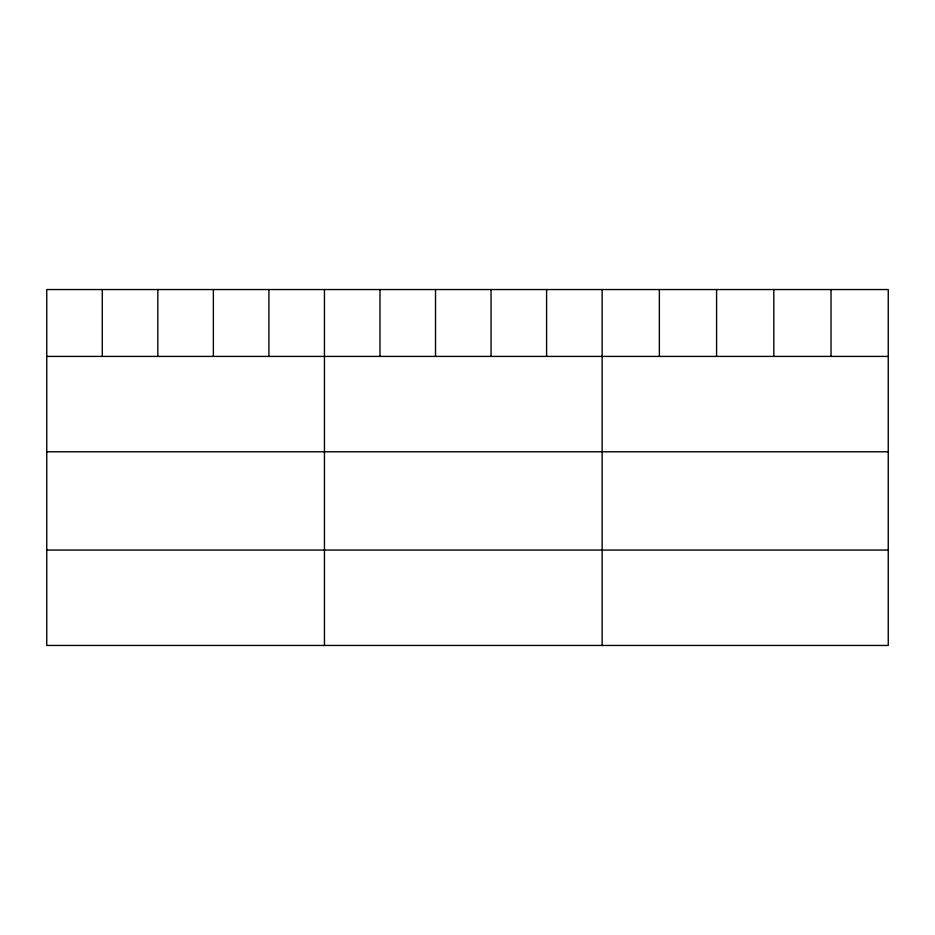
<?xml version="1.0" encoding="UTF-8"?>
<svg xmlns="http://www.w3.org/2000/svg" width="935" height="935" viewBox="0 0 935 935"><rect width="100%" height="100%" fill="white"/><g stroke="black" fill="none" stroke-linecap="round" stroke-linejoin="round"><path stroke-width="1.4" d="M888.25 356.41L888.25 645.454L46.75 645.454L46.75 289.546L888.25 289.546L888.25 356.41L46.75 356.41M46.75 451.792L888.25 451.792M46.75 550.072L888.25 550.072M831.028 289.546L831.028 356.41M773.806 289.546L773.806 356.41M716.584 289.546L716.584 356.41M659.362 289.546L659.362 356.41M602.14 289.546L602.14 645.454M546.601 289.546L546.601 356.41M491.062 289.546L491.062 356.41M435.523 289.546L435.523 356.41M379.984 289.546L379.984 356.41M324.445 289.546L324.445 645.454M268.906 289.546L268.906 356.41M213.367 289.546L213.367 356.41M157.828 289.546L157.828 356.41M102.289 289.546L102.289 356.41"/></g></svg>
